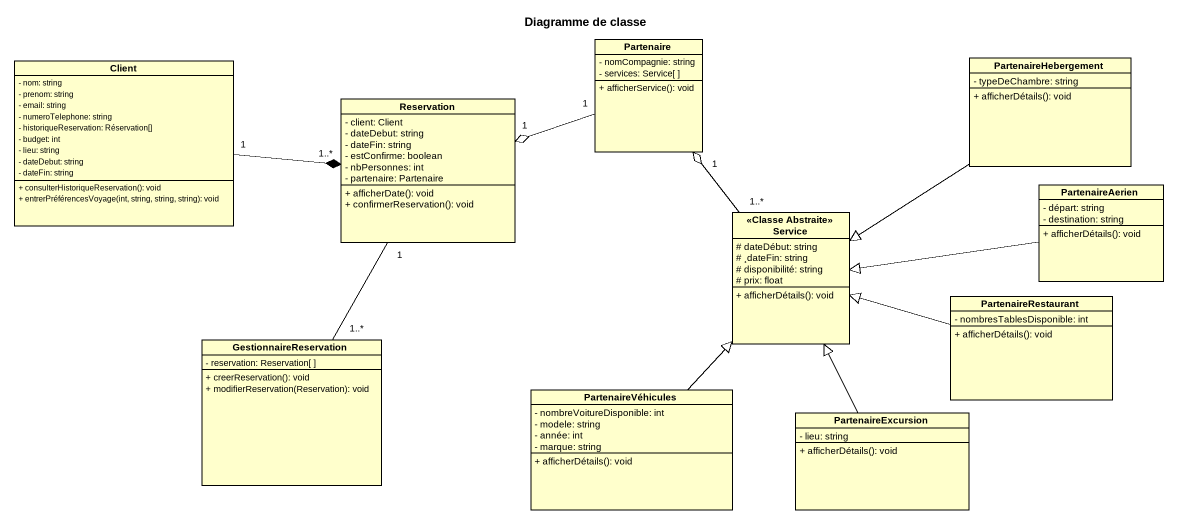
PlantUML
@startuml
title Diagramme de classe
hide circle
hide empty members
skinparam classAttributeIconSize 0
class Partenaire {
  - nomCompagnie: string
  - services: Service[ ]
  + afficherService(): void
}
class Client {
  - nom: string
  - prenom: string
  - email: string
  - numeroTelephone: string
  - historiqueReservation: Réservation[]
  - budget: int
  - lieu: string
  - dateDebut: string
  - dateFin: string
  + consulterHistoriqueReservation(): void
  + entrerPréférencesVoyage(int, string, string, string): void
}
class PartenaireHebergement {
  - typeDeChambre: string
  + afficherDétails(): void
}
class Reservation {
  - client: Client
  - dateDebut: string
  - dateFin: string
  - estConfirme: boolean
  - nbPersonnes: int
  - partenaire: Partenaire
  + afficherDate(): void
  + confirmerReservation(): void
}
class "<<Classe Abstraite>> Service" as Classe_Abstraite_Service {
  # dateDébut: string
  # ¸dateFin: string
  # disponibilité: string
  # prix: float
  + afficherDétails(): void
}
class PartenaireAerien {
  - départ: string
  - destination: string
  + afficherDétails(): void
}
class PartenaireRestaurant {
  - nombresTablesDisponible: int
  + afficherDétails(): void
}
class GestionnaireReservation {
  - reservation: Reservation[ ]
  + creerReservation(): void
  + modifierReservation(Reservation): void
}
class PartenaireVéhicules {
  - nombreVoitureDisponible: int
  - modele: string
  - année: int
  - marque: string
  + afficherDétails(): void
}
class PartenaireExcursion {
  - lieu: string
  + afficherDétails(): void
}
Partenaire "1" -left-o "1" Reservation
Client "1" -right-* "1..*" Reservation
PartenaireHebergement --|> Classe_Abstraite_Service
Classe_Abstraite_Service "1..*" -up-o "1" Partenaire
PartenaireAerien -left-|> Classe_Abstraite_Service
PartenaireRestaurant -left-|> Classe_Abstraite_Service
GestionnaireReservation "1..*" -up- "1" Reservation
PartenaireVéhicules -up-|> Classe_Abstraite_Service
PartenaireExcursion -up-|> Classe_Abstraite_Service
@enduml
